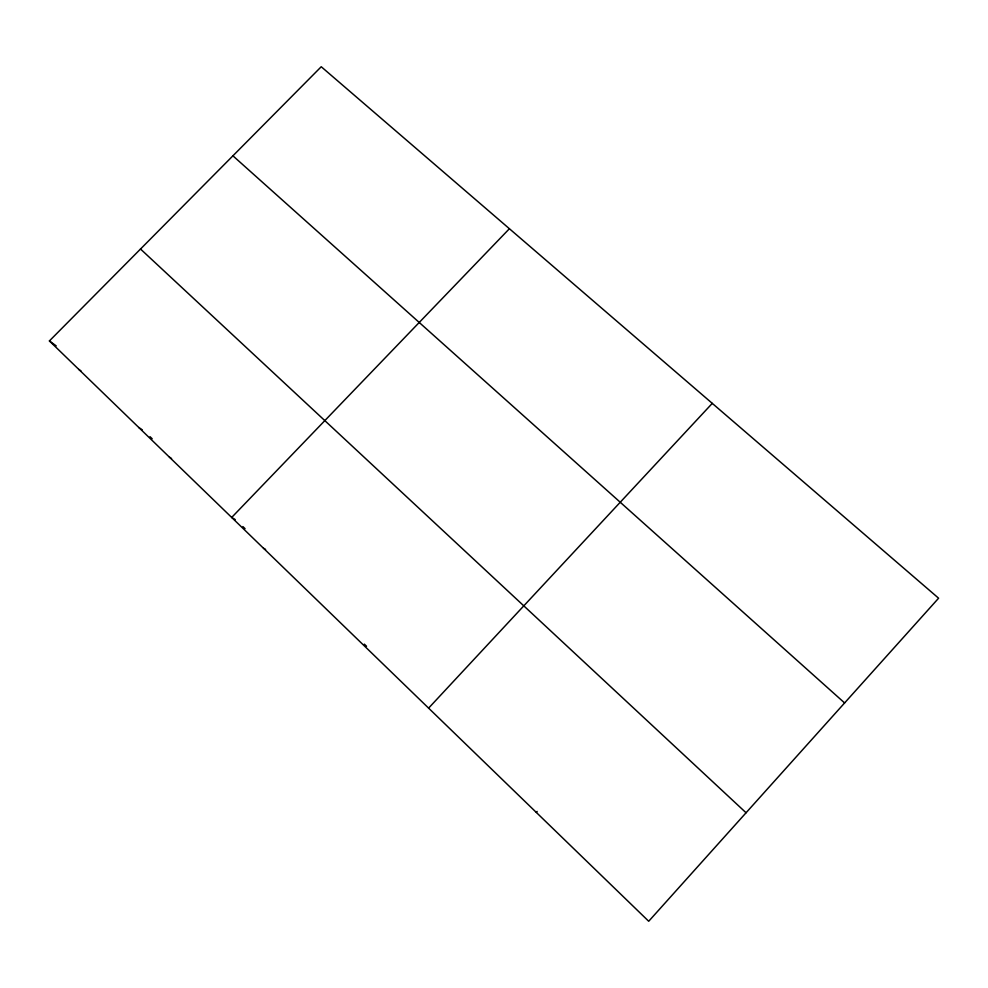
<?xml version="1.0" encoding="UTF-8"?>
<svg xmlns="http://www.w3.org/2000/svg" width="988" height="988" viewBox="0 0 988 988"><rect width="100%" height="100%" fill="white"/><g stroke="black" fill="none" stroke-linecap="round" stroke-linejoin="round"><path stroke-width="1.48" d="M536.336 812.445L537.139 811.42M428.607 708.124L712.274 403.363M509.4 228.722L231.686 517.453L235.218 519.589M49.4 340.934L321.236 66.739L938.6 598.197L648.708 921.261L49.4 340.934L56.205 345.886M263.45 548.204L265.611 549.439M169.38 457.111L171.566 458.556M138.826 427.52L142.297 429.891M78.83 369.438L80.991 370.969M232.921 155.82L844.604 702.937M140.506 249.025L746.064 812.766M150.015 436.684L152.177 438.771M242.887 526.579L245.049 528.679M364.337 644.151L366.536 646.275"/></g></svg>
